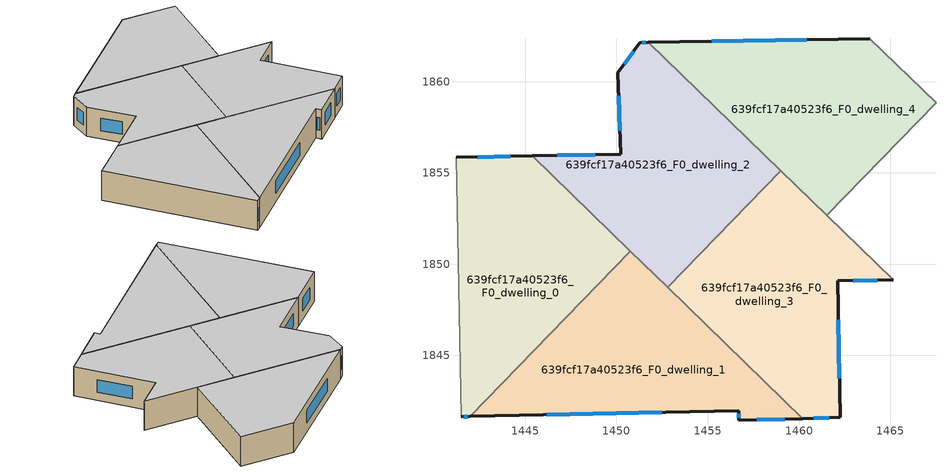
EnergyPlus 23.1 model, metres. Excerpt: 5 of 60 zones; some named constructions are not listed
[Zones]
639fcf17a40523f6_F0_dwelling_0
 floor ground (EU_floor_Construction): 1450.76,1850.71 1441.98,1841.66 1441.5,1841.65 1441.21,1855.85 1445.38,1855.93 z0
 wall outside (EU_wall_Construction): 1445.38,1855.93 1441.21,1855.85 / 1441.5,1841.65 1441.98,1841.66 z0:3
 wall to 639fcf17a40523f6_F0_dwelling_1 (EU_wall_Construction): 1441.98,1841.66 1450.76,1850.71 z0:3
 wall adiabatic (EU_wall_Construction): 1441.21,1855.85 1441.5,1841.65 z0:3
 wall to 639fcf17a40523f6_F0_dwelling_2 (EU_wall_Construction): 1450.76,1850.71 1445.38,1855.93 z0:3
 window (EU_Window_Construction): 1444.18,1855.91 1442.4,1855.87 / 1441.64,1841.65 1441.84,1841.66 z0.86:2.14
 ceiling to 639fcf17a40523f6_F1_dwelling_0 (EU_floor_Construction): 1441.98,1841.66 1450.76,1850.71 1445.38,1855.93 1441.21,1855.85 1441.5,1841.65 z3
639fcf17a40523f6_F0_dwelling_1
 floor ground (EU_floor_Construction): 1460.22,1841.55 1456.69,1841.44 1456.7,1841.97 1441.98,1841.66 1450.76,1850.71 z0
 wall outside (EU_wall_Construction): 1441.98,1841.66 1456.7,1841.97 1456.69,1841.44 1460.22,1841.55 z0:3
 wall to 639fcf17a40523f6_F0_dwelling_3 (EU_wall_Construction): 1460.22,1841.55 1452.8,1848.74 z0:3
 wall to 639fcf17a40523f6_F0_dwelling_2 (EU_wall_Construction): 1452.8,1848.74 1450.76,1850.71 z0:3
 window (EU_Window_Construction): 1457.7,1841.47 1459.21,1841.52 / 1456.7,1841.82 1456.69,1841.59 / 1446.18,1841.75 1452.49,1841.88 z0.86:2.14
 ceiling to 639fcf17a40523f6_F1_dwelling_1 (EU_floor_Construction): 1460.22,1841.55 1450.76,1850.71 1441.98,1841.66 1456.7,1841.97 1456.69,1841.44 z3
639fcf17a40523f6_F0_dwelling_2
 floor ground (EU_floor_Construction): 1458.99,1855.12 1452.8,1848.74 1445.38,1855.93 1450.24,1856.03 1450.07,1860.49 1451.28,1862.14 1451.73,1862.15 z0
 wall outside (EU_wall_Construction): 1451.73,1862.15 1451.28,1862.14 1450.07,1860.49 1450.24,1856.03 1445.38,1855.93 z0:3
 wall to 639fcf17a40523f6_F0_dwelling_3 (EU_wall_Construction): 1452.8,1848.74 1458.99,1855.12 z0:3
 wall to 639fcf17a40523f6_F0_dwelling_4 (EU_wall_Construction): 1458.99,1855.12 1451.73,1862.15 z0:3
 window (EU_Window_Construction): 1450.12,1859.22 1450.19,1857.3 / 1450.94,1861.67 1450.42,1860.96 / 1451.61,1862.15 1451.41,1862.15 / 1448.85,1856 1446.76,1855.96 z0.86:2.14
 ceiling to 639fcf17a40523f6_F1_dwelling_2 (EU_floor_Construction): 1452.8,1848.74 1458.99,1855.12 1451.73,1862.15 1451.28,1862.14 1450.07,1860.49 1450.24,1856.03 1445.38,1855.93 z3
639fcf17a40523f6_F0_dwelling_3
 floor ground (EU_floor_Construction): 1465.15,1849.15 1462.11,1849.09 1462.25,1841.61 1460.22,1841.55 1452.8,1848.74 1458.99,1855.12 z0
 wall outside (EU_wall_Construction): 1460.22,1841.55 1462.25,1841.61 1462.11,1849.09 1465.15,1849.15 z0:3
 wall to 639fcf17a40523f6_F0_dwelling_5 (EU_wall_Construction): 1465.15,1849.15 1461.51,1852.67 z0:3
 wall to 639fcf17a40523f6_F0_dwelling_4 (EU_wall_Construction): 1461.51,1852.67 1458.99,1855.12 z0:3
 window (EU_Window_Construction): 1462.98,1849.11 1464.28,1849.13 / 1462.21,1843.74 1462.15,1846.95 / 1460.8,1841.56 1461.67,1841.59 z0.86:2.14
 ceiling to 639fcf17a40523f6_F1_dwelling_3 (EU_floor_Construction): 1462.25,1841.61 1462.11,1849.09 1465.15,1849.15 1458.99,1855.12 1452.8,1848.74 1460.22,1841.55 z3
639fcf17a40523f6_F0_dwelling_4
 floor ground (EU_floor_Construction): 1467.5,1858.86 1461.51,1852.67 1451.73,1862.15 1463.89,1862.36 z0
 wall outside (EU_wall_Construction): 1463.89,1862.36 1451.73,1862.15 z0:3
 wall to 639fcf17a40523f6_F0_dwelling_5 (EU_wall_Construction): 1461.51,1852.67 1467.5,1858.86 z0:3
 wall to 639fcf17a40523f6_F0_dwelling_6 (EU_wall_Construction): 1467.5,1858.86 1463.89,1862.36 z0:3
 window (EU_Window_Construction): 1460.41,1862.3 1455.21,1862.21 z0.86:2.14
 ceiling to 639fcf17a40523f6_F1_dwelling_4 (EU_floor_Construction): 1461.51,1852.67 1467.5,1858.86 1463.89,1862.36 1451.73,1862.15 z3
[HVACTEMPLATE:THERMOSTAT] Constant Heating Setpoint=20; Constant Cooling Setpoint=50
EU_HeatOnly_639fcf17a40523f6_F0_dwelling_0; EU_HeatOnly_639fcf17a40523f6_F0_dwelling_1; EU_HeatOnly_639fcf17a40523f6_F0_dwelling_2; EU_HeatOnly_639fcf17a40523f6_F0_dwelling_3; EU_HeatOnly_639fcf17a40523f6_F0_dwelling_4; EU_HeatOnly_639fcf17a40523f6_F0_dwelling_5; EU_HeatOnly_639fcf17a40523f6_F0_dwelling_6; EU_HeatOnly_639fcf17a40523f6_F0_dwelling_7; EU_HeatOnly_639fcf17a40523f6_F0_dwelling_8; EU_HeatOnly_639fcf17a40523f6_F0_dwelling_9; EU_HeatOnly_639fcf17a40523f6_F1_dwelling_0; EU_HeatOnly_639fcf17a40523f6_F1_dwelling_1; EU_HeatOnly_639fcf17a40523f6_F1_dwelling_2; EU_HeatOnly_639fcf17a40523f6_F1_dwelling_3; EU_HeatOnly_639fcf17a40523f6_F1_dwelling_4; EU_HeatOnly_639fcf17a40523f6_F1_dwelling_5; EU_HeatOnly_639fcf17a40523f6_F1_dwelling_6; EU_HeatOnly_639fcf17a40523f6_F1_dwelling_7; EU_HeatOnly_639fcf17a40523f6_F1_dwelling_8; EU_HeatOnly_639fcf17a40523f6_F1_dwelling_9; EU_HeatOnly_639fcf17a40523f6_F2_dwelling_0; EU_HeatOnly_639fcf17a40523f6_F2_dwelling_1; EU_HeatOnly_639fcf17a40523f6_F2_dwelling_2; EU_HeatOnly_639fcf17a40523f6_F2_dwelling_3; EU_HeatOnly_639fcf17a40523f6_F2_dwelling_4; EU_HeatOnly_639fcf17a40523f6_F2_dwelling_5; EU_HeatOnly_639fcf17a40523f6_F2_dwelling_6; EU_HeatOnly_639fcf17a40523f6_F2_dwelling_7; EU_HeatOnly_639fcf17a40523f6_F2_dwelling_8; EU_HeatOnly_639fcf17a40523f6_F2_dwelling_9; EU_HeatOnly_639fcf17a40523f6_F3_dwelling_0; EU_HeatOnly_639fcf17a40523f6_F3_dwelling_1; EU_HeatOnly_639fcf17a40523f6_F3_dwelling_2; EU_HeatOnly_639fcf17a40523f6_F3_dwelling_3; EU_HeatOnly_639fcf17a40523f6_F3_dwelling_4; EU_HeatOnly_639fcf17a40523f6_F3_dwelling_5; EU_HeatOnly_639fcf17a40523f6_F3_dwelling_6; EU_HeatOnly_639fcf17a40523f6_F3_dwelling_7; EU_HeatOnly_639fcf17a40523f6_F3_dwelling_8; EU_HeatOnly_639fcf17a40523f6_F3_dwelling_9; EU_HeatOnly_639fcf17a40523f6_F4_dwelling_0; EU_HeatOnly_639fcf17a40523f6_F4_dwelling_1; EU_HeatOnly_639fcf17a40523f6_F4_dwelling_2; EU_HeatOnly_639fcf17a40523f6_F4_dwelling_3; EU_HeatOnly_639fcf17a40523f6_F4_dwelling_4; EU_HeatOnly_639fcf17a40523f6_F4_dwelling_5; EU_HeatOnly_639fcf17a40523f6_F4_dwelling_6; EU_HeatOnly_639fcf17a40523f6_F4_dwelling_7; EU_HeatOnly_639fcf17a40523f6_F4_dwelling_8; EU_HeatOnly_639fcf17a40523f6_F4_dwelling_9; EU_HeatOnly_639fcf17a40523f6_F5_dwelling_0; EU_HeatOnly_639fcf17a40523f6_F5_dwelling_1; EU_HeatOnly_639fcf17a40523f6_F5_dwelling_2; EU_HeatOnly_639fcf17a40523f6_F5_dwelling_3; EU_HeatOnly_639fcf17a40523f6_F5_dwelling_4; EU_HeatOnly_639fcf17a40523f6_F5_dwelling_5; EU_HeatOnly_639fcf17a40523f6_F5_dwelling_6; EU_HeatOnly_639fcf17a40523f6_F5_dwelling_7; EU_HeatOnly_639fcf17a40523f6_F5_dwelling_8; EU_HeatOnly_639fcf17a40523f6_F5_dwelling_9
[SCHEDULE:CONSTANT]
Name | Hourly Value
EU_AlwaysOn | 1
EU_CoolingOff | 0
[SCHEDULE:FILE] Column Number=1; Rows to Skip at Top=0; Number of Hours of Data=8760; Column Separator=Comma; Interpolate to Timestep=No; Minutes per Item=60; Adjust Schedule for Daylight Savings=Yes
Name | File
EU_Step8_GainSchedule_639fcf17a40523f6_F2_dwelling_8_f000 | ../../schedules/639fcf17a40523f6/639fcf17a40523f6_F2_dwelling_8_f000_gain.csv
EU_Step8_GainSchedule_639fcf17a40523f6_F2_dwelling_9_f000 | ../../schedules/639fcf17a40523f6/639fcf17a40523f6_F2_dwelling_9_f000_gain.csv
EU_Step8_GainSchedule_639fcf17a40523f6_F5_dwelling_6_f000 | ../../schedules/639fcf17a40523f6/639fcf17a40523f6_F5_dwelling_6_f000_gain.csv
EU_Step8_GainSchedule_639fcf17a40523f6_F5_dwelling_7_f000 | ../../schedules/639fcf17a40523f6/639fcf17a40523f6_F5_dwelling_7_f000_gain.csv
EU_Step8_GainSchedule_639fcf17a40523f6_F5_dwelling_8_f000 | ../../schedules/639fcf17a40523f6/639fcf17a40523f6_F5_dwelling_8_f000_gain.csv
EU_Step8_GainSchedule_639fcf17a40523f6_F5_dwelling_9_f000 | ../../schedules/639fcf17a40523f6/639fcf17a40523f6_F5_dwelling_9_f000_gain.csv
